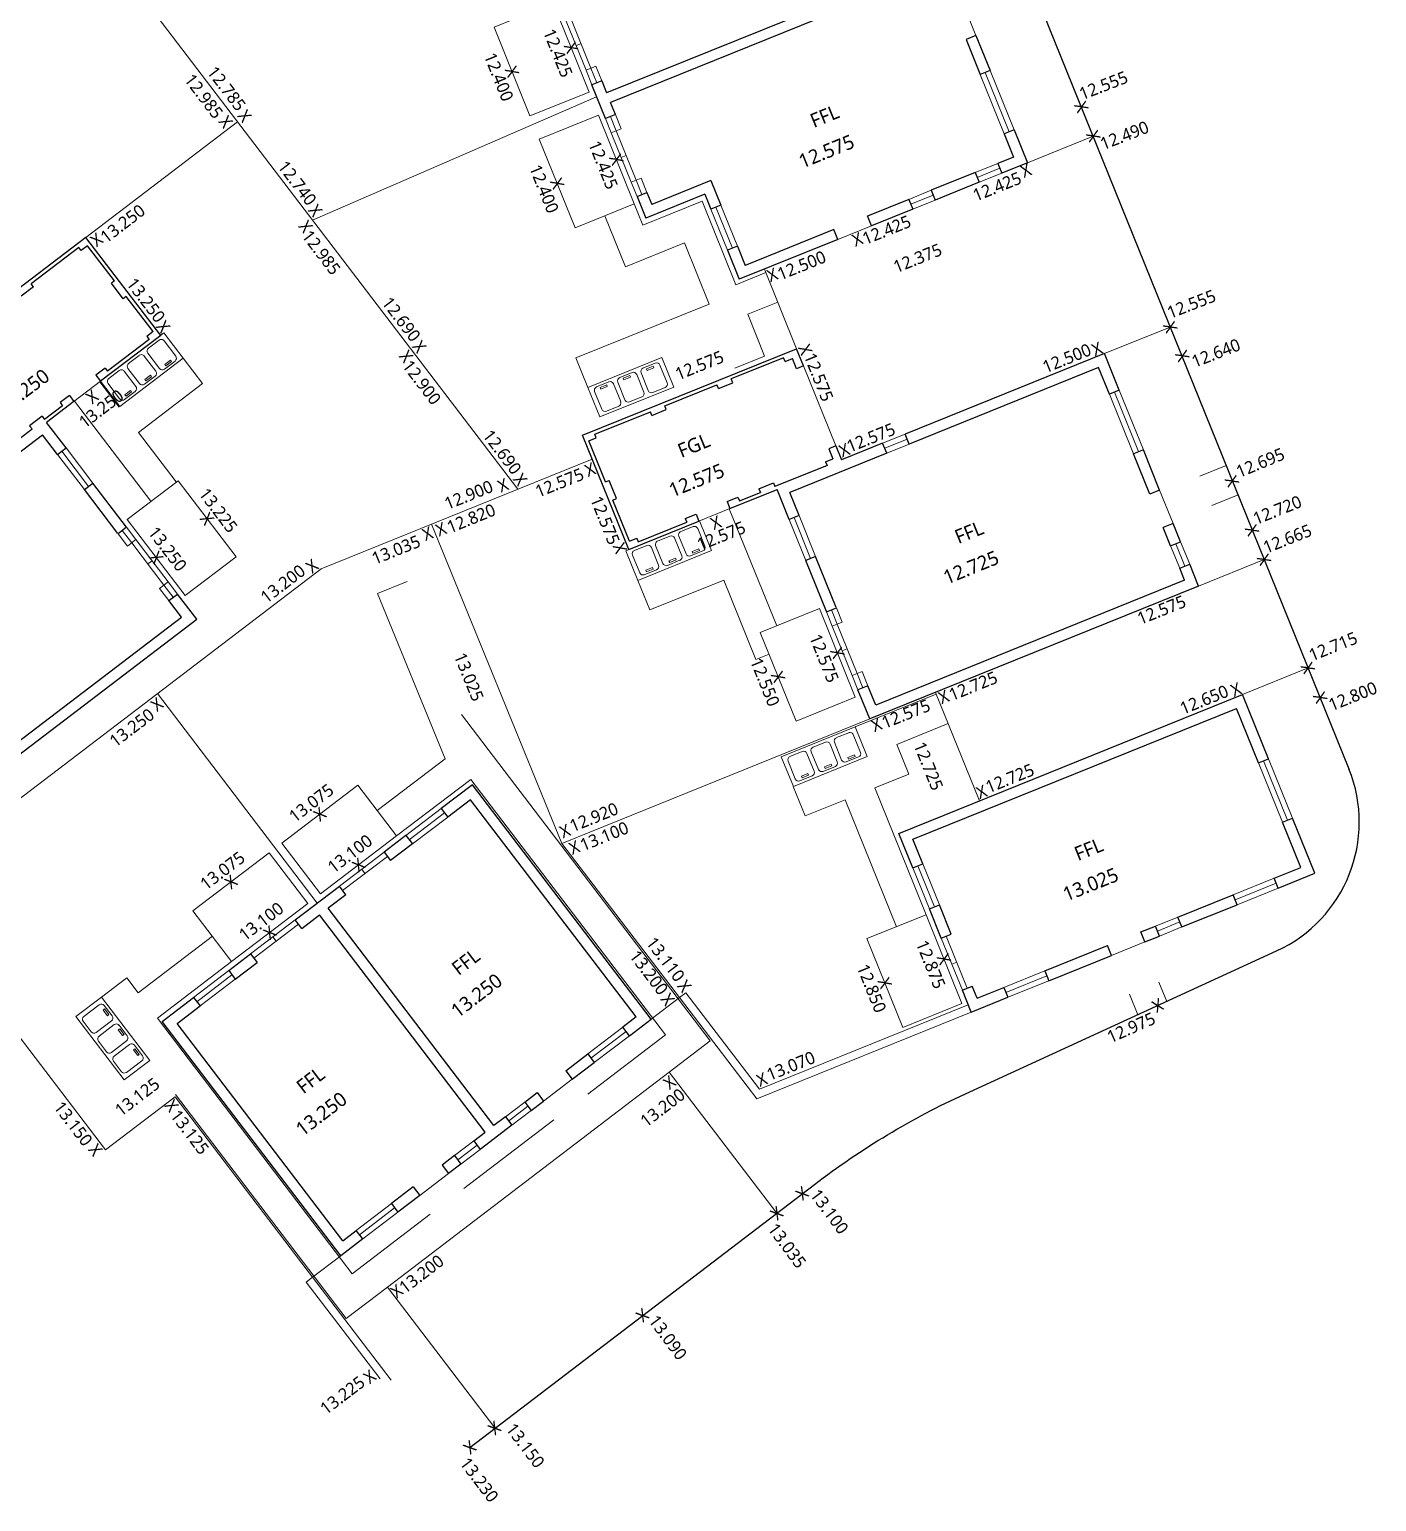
# Model space of a CAD drawing. Header units: metres. Extents: x 509194 to 509267, y 319500 to 319710.
# Drawn here: x 509229.08 to 509267.08, y 319640.84 to 319682.38 of the extents above; entities that cross this region are included whole.
import ezdxf
from ezdxf.enums import TextEntityAlignment as Align

# ---------------------------------------------------------------- set-up
doc = ezdxf.new("R2010")
doc.units = ezdxf.units.M
doc.linetypes.add('DGN Style 2', pattern=[2.011209, 1.206725, -0.804484])
for name, color, linetype, lineweight in [('2_E-Bins', 30, 'Continuous', 0), ('2_E-Drive', 6, 'Continuous', 0), ('2_E-Paths', 4, 'Continuous', 0), ('2_E-Patio', 4, 'Continuous', 0), ('2_F-Fence', 3, 'Continuous', 0), ('2_F-Wall', 30, 'Continuous', 0), ('2_H-Doors', 7, 'Continuous', 0), ('2_H-House', 1, 'Continuous', 30), ('2_H-Preliminary House Info', 1, 'DGN Style 2', 30), ('2_H-Windows', 7, 'Continuous', 0), ('5_E-Finished Floor Levels', 7, 'Continuous', 0), ('5_E-Spot Levels', 7, 'Continuous', 0), ('5_R-Footpath', 254, 'Continuous', 30)]:
    doc.layers.add(name, color=color, linetype=linetype, lineweight=lineweight)
doc.styles.add('Style-Trebuchet MS', font='trebuc.ttf')

# ---------------------------------------------------------------- blocks, each defined once
blk = doc.blocks.new('*U123')
at = {"layer": '2_E-Bins'}
for p, q in [((-0.085, -0.385), (-0.39, 0.061)), ((-0.054, 0.411), (-0.364, 0.2)), ((-0.098, 0.321), (-0.263, 0.208)), ((-0.235, 0.166), (-0.263, 0.208)), ((-0.07, 0.279), (-0.235, 0.166)), ((-0.07, 0.279), (-0.098, 0.321)), ((0.39, -0.061), (0.085, 0.385)), ((0.054, -0.411), (0.364, -0.2))]:
    blk.add_line(p, q, dxfattribs=at)
at = {"layer": '2_E-Bins', "extrusion": (0, 0, -1)}
blk.add_arc((-0.002, 0.329), 0.1, 55.6576, 145.6576, dxfattribs=at)
at = {"layer": '2_E-Bins'}
for centre, start, end in [((-0.307, 0.117), 124.3424, 214.3424), ((-0.002, -0.329), 214.3424, 304.3424), ((0.307, -0.117), 304.3424, 34.3424)]:
    blk.add_arc(centre, 0.1, start, end, dxfattribs=at)
blk = doc.blocks.new('*U124')
at = {"layer": '2_E-Bins'}
for p, q in [((-0.085, -0.385), (-0.39, 0.061)), ((-0.054, 0.411), (-0.364, 0.2)), ((-0.098, 0.321), (-0.263, 0.208)), ((-0.235, 0.166), (-0.263, 0.208)), ((-0.07, 0.279), (-0.235, 0.166)), ((-0.07, 0.279), (-0.098, 0.321)), ((0.39, -0.061), (0.085, 0.385)), ((0.054, -0.411), (0.364, -0.2))]:
    blk.add_line(p, q, dxfattribs=at)
at = {"layer": '2_E-Bins', "extrusion": (0, 0, -1)}
blk.add_arc((-0.002, 0.329), 0.1, 55.6576, 145.6576, dxfattribs=at)
at = {"layer": '2_E-Bins'}
for centre, start, end in [((-0.307, 0.117), 124.3424, 214.3424), ((-0.002, -0.329), 214.3424, 304.3424), ((0.307, -0.117), 304.3424, 34.3424)]:
    blk.add_arc(centre, 0.1, start, end, dxfattribs=at)
blk = doc.blocks.new('*U125')
at = {"layer": '2_E-Bins'}
for p, q in [((-0.085, -0.385), (-0.39, 0.061)), ((-0.054, 0.411), (-0.364, 0.2)), ((-0.098, 0.321), (-0.263, 0.208)), ((-0.235, 0.166), (-0.263, 0.208)), ((-0.07, 0.279), (-0.235, 0.166)), ((-0.07, 0.279), (-0.098, 0.321)), ((0.39, -0.061), (0.085, 0.385)), ((0.054, -0.411), (0.364, -0.2))]:
    blk.add_line(p, q, dxfattribs=at)
at = {"layer": '2_E-Bins', "extrusion": (0, 0, -1)}
blk.add_arc((-0.002, 0.329), 0.1, 55.6576, 145.6576, dxfattribs=at)
at = {"layer": '2_E-Bins'}
for centre, start, end in [((-0.307, 0.117), 124.3424, 214.3424), ((-0.002, -0.329), 214.3424, 304.3424), ((0.307, -0.117), 304.3424, 34.3424)]:
    blk.add_arc(centre, 0.1, start, end, dxfattribs=at)
blk = doc.blocks.new('*U122')
at = {"layer": '2_E-Bins'}
for p, q in [((-1.183, -0.263), (0.675, 1.006)), ((1.183, 0.263), (0.675, 1.006)), ((1.183, 0.263), (-0.675, -1.006)), ((-0.675, -1.006), (-1.183, -0.263))]:
    blk.add_line(p, q, dxfattribs=at)
for name, p in [('*U125', (0.583, 0.398)), ('*U123', (0, 0)), ('*U124', (-0.583, -0.398))]:
    blk.add_blockref(name, p, dxfattribs=at)

msp = doc.modelspace()

# ---------------------------------------------------------------- linework, layer by layer
at = {"layer": '2_E-Drive', "color": 6}
for p, q in [((509257.23, 319678.613), (509259.084, 319679.363)), ((509259.406, 319673.233), (509261.26, 319673.982)), ((509262.059, 319666.671), (509263.912, 319667.424)), ((509263.296, 319663.612), (509265.149, 319664.364)), ((509247.128, 319652.955), (509239.175, 319646.892)), ((509247.128, 319652.955), (509250.159, 319648.979)), ((509239.175, 319646.892), (509242.207, 319642.916))]:
    msp.add_line(p, q, dxfattribs=at)
at = {"layer": '2_E-Paths'}
for p, q in [((509246.142, 319677.456), (509246.386, 319676.853)), ((509246.386, 319676.853), (509248.052, 319677.531)), ((509248.052, 319677.531), (509249.004, 319675.175)), ((509245.308, 319677.119), (509245.89, 319675.68)), ((509245.89, 319675.68), (509247.555, 319676.357)), ((509247.555, 319676.357), (509248.254, 319674.63)), ((509249.853, 319675.518), (509249.004, 319675.175)), ((509248.254, 319674.63), (509244.495, 319673.113)), ((509250.19, 319674.683), (509249.342, 319674.34)), ((509249.342, 319674.34), (509249.817, 319673.158)), ((509233.418, 319673.099), (509233.964, 319672.384)), ((509244.832, 319672.279), (509244.495, 319673.113)), ((509248.98, 319672.822), (509249.817, 319673.158)), ((509249.462, 319672.855), (509248.628, 319672.518)), ((509231.067, 319672.439), (509231.612, 319671.723)), ((509232.158, 319671.007), (509233.964, 319672.384)), ((509230.351, 319671.893), (509232.506, 319669.067)), ((509232.158, 319671.007), (509233.222, 319669.613)), ((509262.096, 319669.778), (509262.838, 319670.079)), ((509262.435, 319668.944), (509263.176, 319669.245)), ((509247.985, 319668.513), (509248.324, 319667.677)), ((509248.819, 319668.85), (509250.158, 319665.553)), ((509248.663, 319666.843), (509246.577, 319665.997)), ((509248.663, 319666.843), (509249.574, 319664.599)), ((509239.732, 319666.799), (509238.899, 319666.46)), ((509240.804, 319661.797), (509238.899, 319666.46)), ((509246.239, 319666.831), (509246.577, 319665.997)), ((509249.944, 319664.748), (509249.574, 319664.599)), ((509254.66, 319663.625), (509252.374, 319662.697)), ((509248.286, 319653.839), (509241.264, 319663.051)), ((509254.998, 319662.792), (509253.547, 319662.202)), ((509253.886, 319661.367), (509253.547, 319662.202)), ((509240.804, 319661.797), (509238.89, 319660.337)), ((509241.529, 319661.218), (509239.435, 319659.622)), ((509247.025, 319654.009), (509241.529, 319661.218)), ((509252.924, 319660.978), (509253.886, 319661.367)), ((509250.628, 319661.017), (509250.964, 319660.186)), ((509250.964, 319660.186), (509252.09, 319660.641)), ((509253.538, 319657.061), (509252.09, 319660.641)), ((509254.372, 319657.398), (509252.924, 319660.978)), ((509234.238, 319656.79), (509232.144, 319655.194)), ((509234.783, 319656.075), (509232.69, 319654.478)), ((509231.108, 319655.072), (509231.822, 319655.616)), ((509232.144, 319655.194), (509231.822, 319655.616)), ((509260.942, 319655.498), (509261.162, 319654.954)), ((509260.108, 319655.159), (509260.344, 319654.578)), ((509232.69, 319654.478), (509238.186, 319647.27)), ((509233.731, 319653.111), (509232.69, 319654.478)), ((509247.025, 319654.009), (509244.828, 319652.334)), ((509247.128, 319652.955), (509248.286, 319653.839)), ((509233.198, 319652.327), (509238.016, 319646.008)), ((509243.874, 319651.607), (509241.337, 319649.672)), ((509240.383, 319648.945), (509238.186, 319647.27)), ((509239.175, 319646.892), (509238.016, 319646.008))]:
    msp.add_line(p, q, dxfattribs=at)
at = {"layer": '2_E-Patio', "extrusion": (0, 0, -1), "flags": 128}
for points in [[(-509243.197, 319679.938), (-509242.185, 319682.441), (-509243.854, 319683.116), (-509244.866, 319680.613), (-509243.197, 319679.938)], [(-509244.474, 319676.781), (-509243.462, 319679.285), (-509245.13, 319679.959), (-509246.142, 319677.456), (-509244.474, 319676.781)], [(-509233.27, 319669.643), (-509234.907, 319667.496), (-509233.476, 319666.405), (-509231.839, 319668.552), (-509233.27, 319669.643)], [(-509236.197, 319659.416), (-509238.344, 319661.053), (-509239.435, 319659.622), (-509237.288, 319657.984), (-509236.197, 319659.416)], [(-509233.692, 319657.506), (-509235.839, 319659.143), (-509236.93, 319657.712), (-509234.783, 319656.075), (-509233.692, 319657.506)], [(-509253.715, 319654.22), (-509252.703, 319656.723), (-509254.372, 319657.398), (-509255.384, 319654.895), (-509253.715, 319654.22)]]:
    msp.add_lwpolyline(points, close=True, dxfattribs=at)
at = {"layer": '2_E-Patio', "flags": 128}
msp.add_lwpolyline([(509250.707, 319662.862), (509249.694, 319665.365), (509251.363, 319666.04), (509252.375, 319663.536), (509250.707, 319662.862)], close=True, dxfattribs=at)
at = {"layer": '2_F-Fence'}
for p, q in [((509242.858, 319669.403), (509230.957, 319685.01)), ((509245.079, 319680.481), (509237.065, 319677)), ((509230.674, 319676.512), (509234.95, 319679.773)), ((509250.721, 319673.37), (509249.815, 319675.611)), ((509237.307, 319667.158), (509244.955, 319670.251)), ((509240.421, 319668.417), (509244.101, 319659.41)), ((509225.554, 319658.197), (509237.307, 319667.158)), ((509237.2, 319657.729), (509232.693, 319663.64)), ((509254.642, 319663.672), (509255.879, 319660.613)), ((509252.786, 319662.922), (509244.101, 319659.41)), ((509244.101, 319659.41), (509247.417, 319655.062)), ((509247.417, 319655.062), (509246.622, 319654.456)), ((509233.189, 319652.257), (509237.067, 319647.171)), ((509237.067, 319647.171), (509237.862, 319647.777))]:
    msp.add_line(p, q, dxfattribs=at)
msp.add_lwpolyline([(509225.084, 319658.813), (509231.225, 319650.76), (509233.189, 319652.257)], dxfattribs=at)
at = {"layer": '2_F-Wall'}
for p, q in [((509247.596, 319655.199), (509247.417, 319655.062)), ((509249.596, 319652.204), (509247.417, 319655.062)), ((509249.671, 319652.477), (509247.596, 319655.199)), ((509255.561, 319654.858), (509249.671, 319652.477)), ((509255.645, 319654.65), (509249.596, 319652.204)), ((509237.067, 319647.171), (509236.888, 319647.034)), ((509236.888, 319647.034), (509238.969, 319644.306)), ((509237.067, 319647.171), (509239.284, 319644.263))]:
    msp.add_line(p, q, dxfattribs=at)
at = {"layer": '2_H-Doors'}
for p, q in [((509255.778, 319682.204), (509255.417, 319683.099)), ((509244.919, 319681.282), (509244.357, 319682.672)), ((509244.78, 319681.225), (509244.218, 319682.616)), ((509244.499, 319681.921), (509244.638, 319681.977)), ((509245.493, 319679.463), (509246.055, 319678.072)), ((509245.632, 319679.519), (509246.194, 319678.129)), ((509245.774, 319678.768), (509245.913, 319678.824)), ((509251.886, 319676.453), (509252.835, 319676.836)), ((509250.916, 319672.887), (509251.829, 319670.629)), ((509230.335, 319671.881), (509231.083, 319672.451)), ((509260.962, 319669.383), (509261.346, 319668.435)), ((509248.838, 319668.857), (509247.966, 319668.505)), ((509232.873, 319666.699), (509231.963, 319667.892)), ((509232.993, 319666.791), (509232.084, 319667.984)), ((509232.538, 319667.388), (509232.418, 319667.296)), ((509252.43, 319664.206), (509251.867, 319665.596)), ((509252.289, 319664.149), (509251.727, 319665.54)), ((509252.008, 319664.844), (509252.149, 319664.901)), ((509239.083, 319659.164), (509237.823, 319658.203)), ((509237.914, 319658.083), (509239.175, 319659.044)), ((509238.544, 319658.563), (509238.453, 319658.684)), ((509235.318, 319656.293), (509236.578, 319657.254)), ((509236.67, 319657.134), (509235.409, 319656.173)), ((509236.04, 319656.654), (509235.948, 319656.774)), ((509254.801, 319656.736), (509255.396, 319655.266)), ((509255.536, 319655.323), (509254.942, 319656.792)), ((509260.547, 319656.632), (509259.599, 319656.249)), ((509255.239, 319656.058), (509255.099, 319656.001)), ((509244.393, 319652.757), (509243.582, 319652.138)), ((509240.091, 319649.476), (509240.902, 319650.095))]:
    msp.add_line(p, q, dxfattribs=at)
at = {"layer": '2_H-House'}
for p, q in [((509254.596, 319684.329), (509245.359, 319680.594)), ((509254.707, 319684.054), (509245.47, 319680.319)), ((509255.778, 319682.204), (509255.5, 319682.092)), ((509255.5, 319682.092), (509255.898, 319681.109)), ((509255.778, 319682.204), (509256.176, 319681.221)), ((509256.176, 319681.221), (509255.898, 319681.109)), ((509245.222, 319680.932), (509244.944, 319680.82)), ((509245.329, 319679.869), (509244.944, 319680.82)), ((509245.222, 319680.932), (509245.359, 319680.594)), ((509245.607, 319679.981), (509245.47, 319680.319)), ((509245.607, 319679.981), (509245.329, 319679.869)), ((509256.854, 319679.543), (509256.576, 319679.431)), ((509256.576, 319679.431), (509256.84, 319678.779)), ((509256.854, 319679.543), (509257.23, 319678.613)), ((509256.84, 319678.779), (509256.397, 319678.6)), ((509256.397, 319678.6), (509256.509, 319678.322)), ((509257.23, 319678.613), (509256.509, 319678.322)), ((509248.3, 319678.117), (509246.633, 319677.443)), ((509248.3, 319678.117), (509248.581, 319677.422)), ((509255.762, 319678.343), (509254.519, 319677.841)), ((509255.874, 319678.065), (509254.632, 319677.563)), ((509255.762, 319678.343), (509255.874, 319678.065)), ((509246.218, 319677.669), (509246.496, 319677.782)), ((509246.218, 319677.669), (509246.467, 319677.053)), ((509248.134, 319677.727), (509246.467, 319677.053)), ((509246.496, 319677.782), (509246.633, 319677.443)), ((509248.134, 319677.727), (509248.303, 319677.309)), ((509254.519, 319677.841), (509254.632, 319677.563)), ((509248.581, 319677.422), (509248.303, 319677.309)), ((509253.884, 319677.584), (509252.722, 319677.114)), ((509253.997, 319677.306), (509252.835, 319676.836)), ((509253.884, 319677.584), (509253.997, 319677.306)), ((509252.835, 319676.836), (509252.721, 319677.117)), ((509251.886, 319676.453), (509249.104, 319675.328)), ((509251.774, 319676.731), (509249.27, 319675.718)), ((509251.886, 319676.453), (509251.774, 319676.731)), ((509249.049, 319676.265), (509248.771, 319676.153)), ((509248.771, 319676.153), (509249.104, 319675.328)), ((509249.049, 319676.265), (509249.27, 319675.718)), ((509253.605, 319659.694), (509263.296, 319663.612)), ((509264.028, 319661.801), (509263.296, 319663.612)), ((509253.999, 319659.527), (509263.129, 319663.218)), ((509263.747, 319661.688), (509263.129, 319663.218)), ((509263.747, 319661.688), (509264.028, 319661.801)), ((509241.58, 319661.068), (509240.693, 319660.392)), ((509246.622, 319654.456), (509241.58, 319661.068)), ((509241.523, 319660.644), (509240.877, 319660.152)), ((509246.198, 319654.513), (509241.523, 319660.644)), ((509240.693, 319660.392), (509240.877, 319660.152)), ((509264.426, 319660.01), (509264.706, 319660.123)), ((509264.941, 319658.735), (509264.426, 319660.01)), ((509265.335, 319658.568), (509264.706, 319660.123)), ((509239.701, 319659.636), (509239.083, 319659.164)), ((509239.885, 319659.395), (509239.266, 319658.924)), ((509239.701, 319659.636), (509239.885, 319659.395)), ((509254, 319658.717), (509253.605, 319659.694)), ((509254.281, 319658.831), (509253.999, 319659.527)), ((509239.083, 319659.164), (509239.266, 319658.924)), ((509254, 319658.717), (509254.281, 319658.831)), ((509264.188, 319658.431), (509264.941, 319658.735)), ((509264.302, 319658.15), (509265.335, 319658.568)), ((509236.578, 319657.254), (509237.823, 319658.203)), ((509238.006, 319657.963), (509237.823, 319658.203)), ((509264.302, 319658.15), (509264.188, 319658.431)), ((509238.006, 319657.963), (509237.503, 319657.579)), ((509261.476, 319657.334), (509263.032, 319657.963)), ((509263.145, 319657.682), (509263.032, 319657.963)), ((509236.761, 319657.014), (509237.264, 319657.397)), ((509241.939, 319651.266), (509237.264, 319657.397)), ((509242.178, 319651.448), (509237.503, 319657.579)), ((509254.468, 319657.561), (509254.748, 319657.674)), ((509254.801, 319656.736), (509254.468, 319657.561)), ((509255.082, 319656.849), (509254.748, 319657.674)), ((509261.59, 319657.054), (509261.476, 319657.334)), ((509261.59, 319657.054), (509263.145, 319657.682)), ((509236.761, 319657.014), (509236.578, 319657.254)), ((509260.434, 319656.913), (509260.841, 319657.077)), ((509260.547, 319656.632), (509260.434, 319656.913)), ((509260.955, 319656.797), (509260.841, 319657.077)), ((509254.801, 319656.736), (509255.082, 319656.849)), ((509257.722, 319655.816), (509259.486, 319656.529)), ((509259.599, 319656.249), (509259.486, 319656.529)), ((509260.547, 319656.632), (509260.955, 319656.797)), ((509234.699, 319655.822), (509235.318, 319656.293)), ((509234.883, 319655.581), (509235.501, 319656.053)), ((509235.318, 319656.293), (509235.501, 319656.053)), ((509257.835, 319655.535), (509259.599, 319656.249)), ((509234.699, 319655.822), (509234.883, 319655.581)), ((509257.722, 319655.816), (509257.835, 319655.535)), ((509255.396, 319655.266), (509255.676, 319655.38)), ((509255.645, 319654.65), (509255.396, 319655.266)), ((509255.812, 319655.044), (509255.676, 319655.38)), ((509255.812, 319655.044), (509256.565, 319655.348)), ((509256.565, 319655.348), (509256.679, 319655.068)), ((509232.821, 319654.389), (509233.707, 319655.065)), ((509233.245, 319654.332), (509233.891, 319654.825)), ((509233.707, 319655.065), (509233.891, 319654.825)), ((509255.645, 319654.65), (509256.679, 319655.068)), ((509237.862, 319647.777), (509232.821, 319654.389)), ((509246.198, 319654.513), (509245.82, 319654.225)), ((509246.003, 319653.985), (509246.622, 319654.456)), ((509237.919, 319648.201), (509233.245, 319654.332)), ((509246.003, 319653.985), (509245.82, 319654.225)), ((509244.21, 319652.997), (509244.828, 319653.469)), ((509244.393, 319652.757), (509245.011, 319653.228)), ((509244.828, 319653.469), (509245.011, 319653.228)), ((509244.21, 319652.997), (509244.393, 319652.757)), ((509243.049, 319652.112), (509243.398, 319652.379)), ((509243.398, 319652.379), (509243.582, 319652.138)), ((509243.049, 319652.112), (509243.232, 319651.872)), ((509243.232, 319651.872), (509243.582, 319652.138)), ((509242.504, 319651.697), (509242.178, 319651.448)), ((509242.504, 319651.697), (509242.688, 319651.456)), ((509241.613, 319651.017), (509241.939, 319651.266)), ((509242.688, 319651.456), (509241.796, 319650.777)), ((509241.613, 319651.017), (509241.796, 319650.777)), ((509241.068, 319650.602), (509240.719, 319650.335)), ((509240.719, 319650.335), (509240.902, 319650.095)), ((509241.252, 319650.361), (509240.902, 319650.095)), ((509241.068, 319650.602), (509241.252, 319650.361)), ((509239.907, 319649.717), (509239.289, 319649.246)), ((509240.091, 319649.476), (509239.473, 319649.005)), ((509239.907, 319649.717), (509240.091, 319649.476)), ((509239.289, 319649.246), (509239.473, 319649.005)), ((509238.481, 319648.249), (509237.862, 319647.777)), ((509237.919, 319648.201), (509238.297, 319648.489)), ((509238.481, 319648.249), (509238.297, 319648.489))]:
    msp.add_line(p, q, dxfattribs=at)
at = {"layer": '2_H-Preliminary House Info', "linetype": 'Continuous'}
for p, q in [((509230.674, 319676.512), (509225.493, 319672.562)), ((509232.782, 319673.747), (509230.674, 319676.512)), ((509230.472, 319676.229), (509229.128, 319675.204)), ((509230.54, 319676.14), (509230.472, 319676.229)), ((509230.719, 319676.276), (509230.54, 319676.14)), ((509231.475, 319675.284), (509230.719, 319676.276)), ((509229.196, 319675.115), (509229.128, 319675.204)), ((509231.475, 319675.284), (509231.39, 319675.219)), ((509231.725, 319674.778), (509231.39, 319675.219)), ((509229.196, 319675.115), (509228.846, 319674.848)), ((509231.811, 319674.844), (509231.725, 319674.778)), ((509232.567, 319673.853), (509231.811, 319674.844)), ((509232.782, 319673.747), (509231.083, 319672.451)), ((509232.456, 319673.627), (509231.283, 319672.732)), ((509232.567, 319673.853), (509232.388, 319673.716)), ((509232.388, 319673.716), (509232.456, 319673.627)), ((509244.681, 319670.928), (509250.721, 319673.37)), ((509250.349, 319673.117), (509248.877, 319672.522)), ((509250.394, 319673.005), (509250.349, 319673.117)), ((509250.394, 319673.005), (509250.602, 319673.09)), ((509250.717, 319672.806), (509250.602, 319673.09)), ((509250.916, 319672.887), (509250.721, 319673.37)), ((509259.406, 319673.233), (509253.783, 319670.959)), ((509259.824, 319672.199), (509259.406, 319673.233)), ((509231.215, 319672.822), (509230.952, 319672.622)), ((509231.214, 319672.823), (509231.283, 319672.732)), ((509250.916, 319672.887), (509250.717, 319672.806)), ((509259.239, 319672.839), (509253.896, 319670.679)), ((509259.543, 319672.086), (509259.239, 319672.839)), ((509230.952, 319672.623), (509231.083, 319672.451)), ((509247.003, 319671.756), (509248.472, 319672.35)), ((509248.514, 319672.245), (509248.472, 319672.35)), ((509248.514, 319672.245), (509248.922, 319672.41)), ((509248.922, 319672.41), (509248.877, 319672.522)), ((509230.335, 319671.881), (509229.562, 319671.291)), ((509230.205, 319672.052), (509229.942, 319671.852)), ((509229.942, 319671.852), (509230.011, 319671.762)), ((509230.204, 319672.053), (509230.335, 319671.881)), ((509259.824, 319672.199), (509259.543, 319672.086)), ((509229.433, 319671.464), (509229.084, 319671.197)), ((509229.433, 319671.464), (509229.502, 319671.374)), ((509230.011, 319671.762), (509229.502, 319671.374)), ((509245.028, 319670.957), (509246.595, 319671.591)), ((509246.637, 319671.486), (509246.595, 319671.591)), ((509246.637, 319671.486), (509247.045, 319671.651)), ((509247.045, 319671.651), (509247.003, 319671.756)), ((509227.891, 319670.143), (509229.153, 319671.105)), ((509229.084, 319671.197), (509229.153, 319671.105)), ((509230.112, 319670.569), (509229.562, 319671.291)), ((509227.101, 319669.154), (509229.447, 319670.943)), ((509229.872, 319670.386), (509229.447, 319670.943)), ((509245.985, 319667.704), (509244.681, 319670.928)), ((509244.861, 319670.769), (509245.07, 319670.853)), ((509245.329, 319669.612), (509244.861, 319670.769)), ((509245.07, 319670.853), (509245.028, 319670.957)), ((509251.829, 319670.629), (509251.63, 319670.548)), ((509251.829, 319670.629), (509251.989, 319670.234)), ((509253.148, 319670.702), (509251.989, 319670.234)), ((509253.261, 319670.422), (509253.148, 319670.702)), ((509253.896, 319670.679), (509253.783, 319670.959)), ((509229.872, 319670.386), (509230.112, 319670.569)), ((509253.261, 319670.422), (509250.526, 319669.316)), ((509251.536, 319670.18), (509251.745, 319670.265)), ((509251.536, 319670.18), (509251.578, 319670.076)), ((509251.63, 319670.548), (509251.745, 319670.265)), ((509260.502, 319670.521), (509260.222, 319670.408)), ((509260.682, 319669.27), (509260.222, 319670.408)), ((509260.962, 319669.383), (509260.502, 319670.521)), ((509251.579, 319670.074), (509250.108, 319669.478)), ((509230.628, 319669.394), (509230.869, 319669.577)), ((509231.574, 319668.153), (509230.628, 319669.394)), ((509231.814, 319668.337), (509230.869, 319669.577)), ((509245.329, 319669.612), (509245.429, 319669.652)), ((509245.636, 319669.139), (509245.429, 319669.652)), ((509248.838, 319668.857), (509250.168, 319669.395)), ((509249.657, 319669.42), (509250.064, 319669.585)), ((509249.657, 319669.42), (509249.699, 319669.316)), ((509250.064, 319669.585), (509250.108, 319669.478)), ((509250.508, 319668.554), (509250.168, 319669.395)), ((509260.962, 319669.383), (509260.682, 319669.27)), ((509245.537, 319669.099), (509245.636, 319669.139)), ((509246.004, 319667.943), (509245.537, 319669.099)), ((509248.757, 319669.057), (509249.063, 319669.18)), ((509248.757, 319669.057), (509248.838, 319668.857)), ((509249.063, 319669.181), (509249.105, 319669.076)), ((509249.105, 319669.076), (509249.699, 319669.316)), ((509250.789, 319668.667), (509250.526, 319669.316)), ((509245.985, 319667.704), (509247.966, 319668.505)), ((509247.579, 319668.581), (509247.622, 319668.476)), ((509247.58, 319668.58), (509247.886, 319668.704)), ((509247.885, 319668.705), (509247.966, 319668.505)), ((509250.789, 319668.667), (509250.508, 319668.554)), ((509231.817, 319668.333), (509231.577, 319668.149)), ((509246.255, 319667.923), (509247.622, 319668.476)), ((509261.346, 319668.435), (509261.065, 319668.322)), ((509261.272, 319667.809), (509261.065, 319668.322)), ((509261.553, 319667.923), (509261.346, 319668.435)), ((509246.004, 319667.943), (509246.212, 319668.028)), ((509246.212, 319668.028), (509246.255, 319667.923)), ((509261.272, 319667.809), (509261.553, 319667.923)), ((509251.256, 319667.511), (509250.976, 319667.397)), ((509251.561, 319665.951), (509250.976, 319667.397)), ((509251.841, 319666.064), (509251.256, 319667.511)), ((509261.529, 319667.174), (509261.81, 319667.288)), ((509262.059, 319666.671), (509261.81, 319667.288)), ((509261.665, 319666.838), (509252.953, 319663.316)), ((509261.665, 319666.838), (509261.529, 319667.174)), ((509233.015, 319666.263), (509233.256, 319666.446)), ((509233.796, 319665.738), (509233.256, 319666.446)), ((509262.059, 319666.671), (509252.786, 319662.922)), ((509233.372, 319665.796), (509233.015, 319666.263)), ((509251.563, 319665.946), (509251.843, 319666.06)), ((509225.842, 319659.674), (509233.796, 319665.738)), ((509225.899, 319660.098), (509233.372, 319665.796)), ((509252.732, 319663.86), (509252.452, 319663.747)), ((509252.786, 319662.922), (509252.452, 319663.747)), ((509252.953, 319663.316), (509252.732, 319663.86))]:
    msp.add_line(p, q, dxfattribs=at)
at = {"layer": '2_H-Windows'}
for p, q in [((509244.78, 319681.225), (509245.058, 319681.338)), ((509244.944, 319680.82), (509244.78, 319681.225)), ((509244.919, 319681.282), (509245.083, 319680.876)), ((509245.058, 319681.338), (509245.222, 319680.932)), ((509255.898, 319681.109), (509256.576, 319679.431)), ((509256.715, 319679.487), (509256.037, 319681.165)), ((509256.854, 319679.543), (509256.176, 319681.221)), ((509245.329, 319679.869), (509245.493, 319679.463)), ((509245.632, 319679.519), (509245.468, 319679.925)), ((509245.771, 319679.575), (509245.607, 319679.981)), ((509245.493, 319679.463), (509245.771, 319679.575)), ((509255.762, 319678.343), (509256.397, 319678.6)), ((509246.055, 319678.072), (509246.333, 319678.185)), ((509246.218, 319677.669), (509246.055, 319678.072)), ((509246.194, 319678.129), (509246.357, 319677.725)), ((509246.333, 319678.185), (509246.496, 319677.782)), ((509255.818, 319678.204), (509256.453, 319678.461)), ((509256.509, 319678.322), (509255.874, 319678.065)), ((509253.884, 319677.584), (509254.519, 319677.841)), ((509253.941, 319677.445), (509254.576, 319677.702)), ((509248.771, 319676.153), (509248.303, 319677.309)), ((509248.442, 319677.366), (509248.91, 319676.209)), ((509248.581, 319677.422), (509249.049, 319676.265)), ((509253.997, 319677.306), (509254.632, 319677.563)), ((509259.543, 319672.086), (509260.222, 319670.407)), ((509259.685, 319672.143), (509260.363, 319670.465)), ((509259.824, 319672.199), (509260.502, 319670.521)), ((509253.148, 319670.702), (509253.783, 319670.959)), ((509253.205, 319670.562), (509253.84, 319670.819)), ((509253.261, 319670.422), (509253.896, 319670.679)), ((509229.872, 319670.386), (509230.628, 319669.394)), ((509230.748, 319669.486), (509229.992, 319670.478)), ((509230.869, 319669.577), (509230.112, 319670.569)), ((509250.976, 319667.397), (509250.508, 319668.554)), ((509251.116, 319667.454), (509250.649, 319668.61)), ((509250.789, 319668.667), (509251.256, 319667.511)), ((509231.843, 319667.801), (509231.577, 319668.149)), ((509231.963, 319667.892), (509231.697, 319668.241)), ((509231.817, 319668.333), (509232.084, 319667.984)), ((509232.084, 319667.984), (509231.843, 319667.801)), ((509261.272, 319667.809), (509261.529, 319667.174)), ((509261.414, 319667.867), (509261.67, 319667.231)), ((509261.553, 319667.923), (509261.81, 319667.288)), ((509232.993, 319666.791), (509232.752, 319666.608)), ((509232.752, 319666.608), (509233.015, 319666.263)), ((509232.873, 319666.699), (509233.136, 319666.355)), ((509233.256, 319666.446), (509232.993, 319666.791)), ((509252.008, 319665.653), (509251.843, 319666.06)), ((509251.563, 319665.946), (509251.727, 319665.54)), ((509251.867, 319665.596), (509251.703, 319666.003)), ((509251.727, 319665.54), (509252.008, 319665.653)), ((509252.289, 319664.149), (509252.57, 319664.262)), ((509252.452, 319663.747), (509252.289, 319664.149)), ((509252.43, 319664.206), (509252.592, 319663.803)), ((509252.57, 319664.262), (509252.732, 319663.86)), ((509263.747, 319661.688), (509264.426, 319660.01)), ((509263.888, 319661.745), (509264.566, 319660.067)), ((509264.028, 319661.801), (509264.706, 319660.123)), ((509240.693, 319660.392), (509239.701, 319659.636)), ((509240.785, 319660.272), (509239.793, 319659.515)), ((509240.877, 319660.152), (509239.885, 319659.395)), ((509254, 319658.717), (509254.468, 319657.561)), ((509254.14, 319658.774), (509254.608, 319657.618)), ((509254.281, 319658.831), (509254.748, 319657.674)), ((509264.188, 319658.431), (509263.032, 319657.963)), ((509264.245, 319658.29), (509263.088, 319657.823)), ((509263.145, 319657.682), (509264.302, 319658.15)), ((509261.476, 319657.334), (509260.841, 319657.077)), ((509261.533, 319657.194), (509260.898, 319656.937)), ((509261.59, 319657.054), (509260.955, 319656.797)), ((509233.707, 319655.065), (509234.699, 319655.822)), ((509233.799, 319654.945), (509234.791, 319655.702)), ((509257.722, 319655.816), (509256.565, 319655.348)), ((509257.778, 319655.676), (509256.622, 319655.208)), ((509233.891, 319654.825), (509234.883, 319655.581)), ((509257.835, 319655.535), (509256.679, 319655.068)), ((509245.82, 319654.225), (509244.828, 319653.469)), ((509245.912, 319654.105), (509244.92, 319653.348)), ((509246.003, 319653.985), (509245.011, 319653.228)), ((509243.049, 319652.112), (509242.504, 319651.697)), ((509243.141, 319651.992), (509242.596, 319651.577)), ((509243.232, 319651.872), (509242.688, 319651.456)), ((509241.068, 319650.602), (509241.613, 319651.017)), ((509241.16, 319650.482), (509241.705, 319650.897)), ((509241.252, 319650.361), (509241.796, 319650.777)), ((509238.297, 319648.489), (509239.289, 319649.246)), ((509238.389, 319648.369), (509239.381, 319649.125)), ((509238.481, 319648.249), (509239.473, 319649.005))]:
    msp.add_line(p, q, dxfattribs=at)
at = {"layer": '5_R-Footpath'}
for p, q in [((509255.723, 319687.677), (509266.303, 319661.511)), ((509255.482, 319652.348), (509264.262, 319656.376)), ((509241.503, 319642.365), (509251.222, 319649.79))]:
    msp.add_line(p, q, dxfattribs=at)
msp.add_arc((509262.594, 319660.012), 4, 294.6447, 22.0154, dxfattribs=at)
at = {"layer": '5_R-Footpath', "extrusion": (0, 0, -1)}
msp.add_arc((-509264.865, 319631.898), 22.5, 52.6751, 65.3553, dxfattribs=at)

# ---------------------------------------------------------------- block references
at = {"layer": '2_E-Bins'}
for p, rotation in [((509232.25, 319672.775), 182.9824214721659), ((509246.044, 319672.283), 347.6331117467987), ((509251.501, 319661.857), 167.7607215766231), ((509231.431, 319653.904), 272.9425207497992)]:
    msp.add_blockref('*U122', p, dxfattribs=dict(at, rotation=rotation))
at = {"layer": '2_E-Bins', "extrusion": (0, 0, -1), "rotation": 123.5543067565808}
msp.add_blockref('*U122', (-509247.112, 319667.671), dxfattribs=at)

# ---------------------------------------------------------------- texts
at = {"layer": '5_E-Finished Floor Levels', "linetype": 'Continuous', "style": 'Style-Trebuchet MS'}
for s, rotation, p in [('FFL', 22.1033, (509251.205, 319679.595)), ('12.575', 22.1033, (509250.881, 319678.448)), ('13.250', 37.3249, (509228.391, 319671.527)), ('FGL', 22.1033, (509247.468, 319670.284)), ('12.575', 22.1033, (509247.217, 319669.167)), ('FFL', 22.1033, (509255.283, 319667.855)), ('12.725', 22.1033, (509254.959, 319666.709)), ('FFL', 21.9748, (509258.657, 319658.911)), ('13.025', 21.9748, (509258.331, 319657.765)), ('FFL', 37.3249, (509241.185, 319655.665)), ('13.250', 37.3249, (509241.163, 319654.466)), ('FFL', 37.3249, (509236.805, 319652.326)), ('13.250', 37.3249, (509236.783, 319651.126))]:
    msp.add_text(s, height=0.4, rotation=rotation, dxfattribs=at).set_placement(p)
at = {"layer": '5_E-Spot Levels', "style": 'Style-Trebuchet MS'}
for s, rotation, p in [('12.425', 291.9747, (509243.989, 319681.714)), ('12.425', 291.9747, (509243.989, 319681.714)), ('X', 291.9747, (509244.36, 319681.863)), ('X', 291.9747, (509244.36, 319681.863)), ('12.400', 291.9747, (509242.32, 319681.04)), ('12.400', 291.9747, (509242.32, 319681.04)), ('12.985', 307.325, (509233.997, 319680.496)), ('12.985', 307.325, (509233.997, 319680.496)), ('12.785', 307.3249, (509234.64, 319680.713)), ('12.785', 307.3249, (509234.64, 319680.713)), ('X', 291.9747, (509242.691, 319681.19)), ('X', 291.9747, (509242.691, 319681.19)), ('12.555', 21.3506, (509259.375, 319680.799)), ('12.555', 21.3506, (509259.375, 319680.799)), ('X', 307.3249, (509235.151, 319679.937)), ('X', 307.3249, (509235.151, 319679.937)), ('X', 293.3391, (509258.756, 319680.193)), ('X', 293.3391, (509258.756, 319680.193)), ('X', 307.325, (509234.617, 319679.774)), ('X', 307.325, (509234.617, 319679.774)), ('12.490', 21.3506, (509259.967, 319679.39)), ('12.490', 21.3506, (509259.967, 319679.39)), ('X', 293.3391, (509259.092, 319679.369)), ('X', 293.3391, (509259.092, 319679.369)), ('12.425', 291.9747, (509245.266, 319678.557)), ('12.425', 291.9747, (509245.266, 319678.557)), ('X', 291.9747, (509245.637, 319678.707)), ('X', 291.9747, (509245.637, 319678.707)), ('12.740', 307.3249, (509236.634, 319678.046)), ('12.740', 307.3249, (509236.634, 319678.046)), ('12.400', 291.9747, (509243.597, 319677.883)), ('12.400', 291.9747, (509243.597, 319677.883)), ('X', 21.9747, (509257.189, 319678.4)), ('X', 21.9747, (509257.189, 319678.4)), ('X', 291.9747, (509243.968, 319678.033)), ('X', 291.9747, (509243.968, 319678.033)), ('12.425', 21.9747, (509256.373, 319677.946)), ('12.425', 21.9747, (509256.373, 319677.946)), ('13.250', 37.325, (509231.707, 319676.901)), ('13.250', 37.325, (509231.707, 319676.901)), ('X', 307.3249, (509237.145, 319677.271)), ('X', 307.3249, (509237.145, 319677.271)), ('X', 307.325, (509236.873, 319676.819)), ('X', 307.325, (509236.873, 319676.819)), ('12.425', 21.9747, (509253.258, 319676.723)), ('12.425', 21.9747, (509253.258, 319676.723)), ('X', 37.325, (509230.973, 319676.444)), ('X', 37.325, (509230.973, 319676.444)), ('12.985', 307.325, (509237.314, 319676.087)), ('12.985', 307.325, (509237.314, 319676.087)), ('X', 21.9747, (509252.435, 319676.456)), ('X', 21.9747, (509252.435, 319676.456)), ('12.500', 21.9747, (509250.86, 319675.722)), ('12.500', 21.9747, (509250.86, 319675.722)), ('12.375', 21.9747, (509254.131, 319675.926)), ('12.375', 21.9747, (509254.131, 319675.926)), ('X', 21.9747, (509250.036, 319675.455)), ('X', 21.9747, (509250.036, 319675.455)), ('13.250', 307.325, (509232.365, 319674.741)), ('13.250', 307.325, (509232.365, 319674.741)), ('12.690', 307.3249, (509239.569, 319674.203)), ('12.690', 307.3249, (509239.569, 319674.203)), ('12.555', 21.3506, (509261.856, 319674.629)), ('12.555', 21.3506, (509261.856, 319674.629)), ('X', 307.325, (509232.853, 319673.99)), ('X', 307.325, (509232.853, 319673.99)), ('X', 293.3391, (509261.262, 319673.98)), ('X', 293.3391, (509261.262, 319673.98)), ('X', 307.3249, (509240.079, 319673.427)), ('X', 307.3249, (509240.079, 319673.427)), ('X', 291.9747, (509250.967, 319673.345)), ('X', 291.9747, (509250.967, 319673.345)), ('12.500', 21.9747, (509258.341, 319673.102)), ('12.500', 21.9747, (509258.341, 319673.102)), ('X', 21.9747, (509259.195, 319673.365)), ('X', 21.9747, (509259.195, 319673.365)), ('12.640', 21.3506, (509262.548, 319673.249)), ('12.640', 21.3506, (509262.548, 319673.249)), ('X', 307.325, (509239.706, 319673.154)), ('X', 307.325, (509239.706, 319673.154)), ('12.575', 21.9747, (509247.978, 319672.902)), ('12.575', 21.9747, (509247.978, 319672.902)), ('12.575', 291.9747, (509251.345, 319672.57)), ('12.575', 291.9747, (509251.345, 319672.57)), ('X', 293.3391, (509261.604, 319673.167)), ('X', 293.3391, (509261.604, 319673.167)), ('12.900', 307.325, (509240.147, 319672.422)), ('12.900', 307.325, (509240.147, 319672.422)), ('13.250', 37.325, (509231.102, 319671.677)), ('13.250', 37.325, (509231.102, 319671.677)), ('X', 37.325, (509230.848, 319672.011)), ('X', 37.325, (509230.848, 319672.011)), ('12.690', 307.3249, (509242.414, 319670.456)), ('12.690', 307.3249, (509242.414, 319670.456)), ('12.575', 21.9747, (509252.815, 319670.862)), ('12.575', 21.9747, (509252.815, 319670.862)), ('X', 21.9747, (509252.066, 319670.509)), ('X', 21.9747, (509252.066, 319670.509)), ('X', 21.9747, (509244.894, 319669.961)), ('X', 21.9747, (509244.894, 319669.961)), ('12.695', 22.6246, (509263.8, 319670.154)), ('12.695', 22.6246, (509263.8, 319670.154)), ('X', 307.3249, (509242.925, 319669.68)), ('X', 307.3249, (509242.925, 319669.68)), ('12.575', 21.9747, (509244.03, 319669.591)), ('12.575', 21.9747, (509244.03, 319669.591)), ('X', 293.3391, (509263.003, 319669.633)), ('X', 293.3391, (509263.003, 319669.633)), ('13.225', 307.325, (509234.407, 319668.812)), ('13.225', 307.325, (509234.407, 319668.812)), ('12.900', 21.9747, (509241.467, 319669.244)), ('12.900', 21.9747, (509241.467, 319669.244)), ('X', 21.9747, (509242.437, 319669.518)), ('X', 21.9747, (509242.437, 319669.518)), ('12.820', 21.9747, (509241.539, 319668.582)), ('12.820', 21.9747, (509241.539, 319668.582)), ('12.575', 291.9747, (509245.32, 319668.529)), ('12.575', 291.9747, (509245.32, 319668.529)), ('12.720', 21.6769, (509264.279, 319668.819)), ('12.720', 21.6769, (509264.279, 319668.819)), ('X', 307.325, (509234.089, 319668.57)), ('X', 307.325, (509234.089, 319668.57)), ('12.575', 21.9747, (509248.592, 319668.09)), ('12.575', 21.9747, (509248.592, 319668.09)), ('X', 21.9747, (509248.443, 319668.461)), ('X', 21.9747, (509248.443, 319668.461)), ('13.250', 307.325, (509232.976, 319667.721)), ('13.250', 307.325, (509232.976, 319667.721)), ('13.035', 21.9747, (509239.419, 319667.697)), ('13.035', 21.9747, (509239.419, 319667.697)), ('X', 21.9747, (509240.31, 319668.151)), ('X', 21.9747, (509240.31, 319668.151)), ('X', 21.9747, (509240.689, 319668.278)), ('X', 21.9747, (509240.689, 319668.278)), ('X', 293.3391, (509263.57, 319668.247)), ('X', 293.3391, (509263.57, 319668.247)), ('12.665', 21.6769, (509264.564, 319668.008)), ('12.665', 21.6769, (509264.564, 319668.008)), ('X', 307.325, (509232.658, 319667.479)), ('X', 307.325, (509232.658, 319667.479)), ('X', 291.9747, (509245.737, 319667.746)), ('X', 291.9747, (509245.737, 319667.746)), ('13.200', 37.325, (509236.226, 319666.737)), ('13.200', 37.325, (509236.226, 319666.737)), ('X', 37.325, (509237.052, 319667.238)), ('X', 37.325, (509237.052, 319667.238)), ('X', 293.3391, (509263.91, 319667.419)), ('X', 293.3391, (509263.91, 319667.419)), ('12.575', 21.9747, (509261.013, 319666)), ('12.575', 21.9747, (509261.013, 319666)), ('12.575', 291.9747, (509251.499, 319664.637)), ('12.575', 291.9747, (509251.499, 319664.637)), ('12.715', 21.8065, (509265.853, 319664.97)), ('12.715', 21.8065, (509265.853, 319664.97)), ('13.025', 292.2249, (509241.479, 319664.11)), ('13.025', 292.2249, (509241.479, 319664.11)), ('X', 291.9747, (509251.87, 319664.787)), ('X', 291.9747, (509251.87, 319664.787)), ('12.550', 291.9747, (509249.83, 319663.964)), ('12.550', 291.9747, (509249.83, 319663.964)), ('X', 293.3391, (509265.145, 319664.362)), ('X', 293.3391, (509265.145, 319664.362)), ('X', 291.9747, (509250.2, 319664.113)), ('X', 291.9747, (509250.2, 319664.113)), ('12.725', 21.9747, (509255.699, 319663.854)), ('12.725', 21.9747, (509255.699, 319663.854)), ('X', 21.9747, (509263.116, 319663.755)), ('X', 21.9747, (509263.116, 319663.755)), ('12.800', 21.8065, (509266.409, 319663.564)), ('12.800', 21.8065, (509266.409, 319663.564)), ('X', 37.325, (509232.676, 319663.333)), ('X', 37.325, (509232.676, 319663.333)), ('X', 21.9747, (509254.87, 319663.545)), ('X', 21.9747, (509254.87, 319663.545)), ('12.650', 21.9747, (509262.215, 319663.467)), ('12.650', 21.9747, (509262.215, 319663.467)), ('X', 293.3391, (509265.492, 319663.526)), ('X', 293.3391, (509265.492, 319663.526)), ('13.250', 37.325, (509231.966, 319662.678)), ('13.250', 37.325, (509231.966, 319662.678)), ('12.575', 21.9747, (509253.803, 319663.067)), ('12.575', 21.9747, (509253.803, 319663.067)), ('X', 21.9747, (509252.974, 319662.758)), ('X', 21.9747, (509252.974, 319662.758)), ('12.725', 292.1033, (509254.441, 319661.594)), ('12.725', 292.1033, (509254.441, 319661.594)), ('12.725', 21.9747, (509256.734, 319661.249)), ('12.725', 21.9747, (509256.734, 319661.249)), ('13.075', 37.325, (509237.028, 319660.552)), ('13.075', 37.325, (509237.028, 319660.552)), ('X', 21.9747, (509255.94, 319660.865)), ('X', 21.9747, (509255.94, 319660.865)), ('X', 37.325, (509237.27, 319660.234)), ('X', 37.325, (509237.27, 319660.234)), ('12.920', 22.1033, (509245, 319660.151)), ('12.920', 22.1033, (509245, 319660.151)), ('X', 22.1033, (509244.186, 319659.76)), ('X', 22.1033, (509244.186, 319659.76)), ('13.100', 22.1033, (509245.293, 319659.614)), ('13.100', 22.1033, (509245.293, 319659.614)), ('13.100', 37.325, (509238.119, 319659.121)), ('13.100', 37.325, (509238.119, 319659.121)), ('X', 22.1033, (509244.45, 319659.297)), ('X', 22.1033, (509244.45, 319659.297)), ('13.075', 37.325, (509234.523, 319658.643)), ('13.075', 37.325, (509234.523, 319658.643)), ('X', 37.325, (509238.362, 319658.803)), ('X', 37.325, (509238.362, 319658.803)), ('X', 37.325, (509234.765, 319658.324)), ('X', 37.325, (509234.765, 319658.324)), ('13.100', 37.325, (509235.614, 319657.211)), ('13.100', 37.325, (509235.614, 319657.211)), ('X', 37.325, (509235.857, 319656.893)), ('X', 37.325, (509235.857, 319656.893)), ('13.110', 307.325, (509247.023, 319656.142)), ('13.110', 307.325, (509247.023, 319656.142)), ('12.875', 291.9747, (509254.507, 319655.997)), ('12.875', 291.9747, (509254.507, 319655.997)), ('13.200', 307.325, (509246.553, 319655.768)), ('13.200', 307.325, (509246.553, 319655.768)), ('X', 291.9747, (509254.878, 319656.146)), ('X', 291.9747, (509254.878, 319656.146)), ('12.850', 291.9747, (509252.838, 319655.323)), ('12.850', 291.9747, (509252.838, 319655.323)), ('X', 291.9747, (509253.209, 319655.473)), ('X', 291.9747, (509253.209, 319655.473)), ('X', 307.325, (509247.085, 319655.011)), ('X', 307.325, (509247.085, 319655.011)), ('X', 307.325, (509247.556, 319655.384)), ('X', 307.325, (509247.556, 319655.384)), ('X', 207.0066, (509260.908, 319654.838)), ('X', 207.0066, (509260.908, 319654.838)), ('12.975', 23.9692, (509260.157, 319654.213)), ('12.975', 23.9692, (509260.157, 319654.213)), ('13.070', 22.0154, (509250.556, 319653.133)), ('13.070', 22.0154, (509250.556, 319653.133)), ('13.125', 37.3249, (509232.119, 319652.259)), ('13.125', 37.3249, (509232.119, 319652.259)), ('X', 37.325, (509247.135, 319652.664)), ('X', 37.325, (509247.135, 319652.664)), ('X', 22.0154, (509249.739, 319652.749)), ('X', 22.0154, (509249.739, 319652.749)), ('13.200', 37.325, (509246.939, 319651.955)), ('13.200', 37.325, (509246.939, 319651.955)), ('13.150', 307.325, (509230.314, 319651.505)), ('13.150', 307.325, (509230.314, 319651.505)), ('X', 307.325, (509233.092, 319652.011)), ('X', 307.325, (509233.092, 319652.011)), ('13.125', 307.325, (509233.603, 319651.264)), ('13.125', 307.325, (509233.603, 319651.264)), ('X', 307.325, (509230.94, 319650.765)), ('X', 307.325, (509230.94, 319650.765)), ('X', 218.606, (509250.879, 319649.532)), ('X', 218.606, (509250.879, 319649.532)), ('13.100', 306.5818, (509251.647, 319649.024)), ('13.100', 306.5818, (509251.647, 319649.024)), ('X', 218.606, (509250.163, 319648.972)), ('X', 218.606, (509250.163, 319648.972)), ('13.035', 306.5818, (509250.453, 319648.062)), ('13.035', 306.5818, (509250.453, 319648.062)), ('13.200', 37.325, (509240.134, 319647.262)), ('13.200', 37.325, (509240.134, 319647.262)), ('X', 37.325, (509239.438, 319646.778)), ('X', 37.325, (509239.438, 319646.778)), ('X', 218.606, (509246.373, 319646.094)), ('X', 218.606, (509246.373, 319646.094)), ('13.090', 306.5818, (509247.09, 319645.471)), ('13.090', 306.5818, (509247.09, 319645.471)), ('X', 37.325, (509238.677, 319644.364)), ('X', 37.325, (509238.677, 319644.364)), ('13.225', 37.325, (509237.907, 319643.84)), ('13.225', 37.325, (509237.907, 319643.84)), ('X', 218.606, (509242.2, 319642.914)), ('X', 218.606, (509242.2, 319642.914)), ('13.150', 307.1801, (509243.069, 319642.422)), ('13.150', 307.1801, (509243.069, 319642.422)), ('X', 218.606, (509241.503, 319642.365)), ('X', 218.606, (509241.503, 319642.365)), ('13.230', 307.1801, (509241.769, 319641.455)), ('13.230', 307.1801, (509241.769, 319641.455))]:
    msp.add_text(s, height=0.35, rotation=rotation, dxfattribs=at).set_placement(p, align=Align.MIDDLE_CENTER)

doc.saveas('drawing.dxf')
